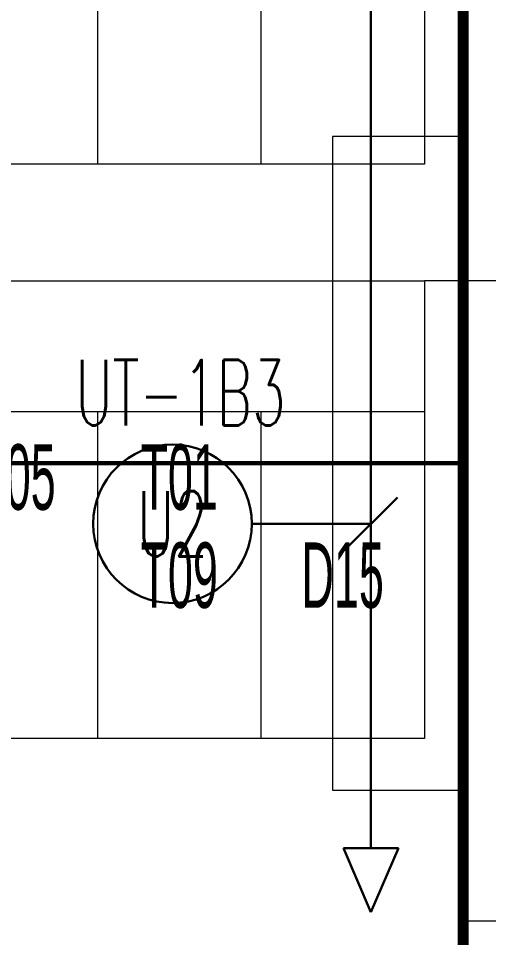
# Model space of a CAD drawing. Header units: metres. Extents: x -13194 to 152406, y -14653 to 29421.
# Drawn here: x 59455.9 to 59671.7, y 2622.4 to 3044.1 of the extents above; entities that cross this region are included whole.
import ezdxf
from ezdxf.enums import TextEntityAlignment as Align

# ---------------------------------------------------------------- set-up
doc = ezdxf.new("R2010")
doc.units = ezdxf.units.M
doc.header["$LTSCALE"] = 100
doc.header["$MEASUREMENT"] = 0
doc.linetypes.add('DOT2', pattern=[0.125, 0, -0.125])
doc.linetypes.add('HIDDEN', pattern=[0.375, 0.25, -0.125])
doc.layers.get('0').update_dxf_attribs({"color": 9, "lineweight": 9})
for name, color, linetype, lineweight in [('00', 9, 'Continuous', 9), ('05', 9, 'Continuous', 9), ('06D', 9, 'Continuous', 9), ('20', 9, 'DOT2', 9), ('21_mahal200', 9, 'Continuous', 9), ('E-KABLO', 7, 'Continuous', 30), ('E-LINYE', 7, 'Continuous', 30)]:
    doc.layers.add(name, color=color, linetype=linetype, lineweight=lineweight)
doc.styles.add('Arial', font='arial.ttf', dxfattribs={"height": 2.5})
doc.styles.add('E-YAZI', font='txttw.shx')
doc.styles.add('MuuM_TEXT-STANDART', font='ARIALN.TTF')
doc.dimstyles.new('MuuM_DIM200', dxfattribs={"dimscale": 20, "dimtxt": 2, "dimasz": 1, "dimexe": 1, "dimexo": 1, "dimgap": 1, "dimtad": 1, "dimdec": 1, "dimrnd": 0.5, "dimdsep": 46, "dimtxsty": 'MuuM_TEXT-STANDART', "dimblk": 'ARCHTICK', "dimcen": 0, "dimdle": 0.15, "dimclrd": 256, "dimclre": 256, "dimclrt": 256, "dimadec": 0, "dimazin": 0, "dimtfac": 5, "dimtdec": 1, "dimtix": 1, "dimtmove": 2, "dimatfit": 3, "dimldrblk": 'DOT', "dimfxl": 3, "dimfxlon": 1, "dimtolj": 1, "dimlwd": -1, "dimlwe": -1, "dimarcsym": 0})

# ---------------------------------------------------------------- blocks, each defined once
blk = doc.blocks.new('p-işyeri')
at = {"color": 0, "const_width": 2}
blk.add_lwpolyline([(200, 0), (200, 700), (-200, 700), (-200, 0)], close=True, dxfattribs=at)
blk = doc.blocks.new('p-birim')
blk.add_lwpolyline([(0, 0), (1, 0), (1, 1), (0, 1)], close=True)
blk = doc.blocks.new('_ArchTick')
at = {"color": 0, "linetype": 'ByBlock', "const_width": 0.15}
blk.add_lwpolyline([(-0.5, -0.5), (0.5, 0.5)], dxfattribs=at)
blk = doc.blocks.new('_Dot')
at = {"color": 0, "linetype": 'ByBlock', "lineweight": -2}
blk.add_line((-0.5, 0), (-1, 0), dxfattribs=at)
at = {"color": 0, "linetype": 'ByBlock', "const_width": 0.5}
blk.add_lwpolyline([(-0.25, 0, 1), (0.25, 0, 1)], format="xyb", close=True, dxfattribs=at)
blk = doc.blocks.new('0_roomno2')
blk.add_lwpolyline([(19.375, -10.5), (0, -10.5), (0, 0), (19.375, 0)], close=True)
for points in [[(0, -3), (19.375, -3)], [(8.125, -3), (8.125, -10.5)], [(11.875, -3), (11.875, -10.5)], [(15.625, -3), (15.625, -10.5)], [(0, -6.75), (8.125, -6.75)]]:
    blk.add_lwpolyline(points)
at = {"style": 'MuuM_TEXT-STANDART', "width": 0.6}
blk.add_text('H:', height=1.5, dxfattribs=at).set_placement((0.35, -8.608), align=Align.MIDDLE_LEFT)
at = {"style": 'Arial'}
blk.add_attdef('ODANO', (0, 1.17), '', height=2, dxfattribs=at)
blk.add_attdef('MEKANADI', text='', height=2, dxfattribs=at).set_placement((0.35, -3), align=Align.BOTTOM_LEFT)
at = {"style": 'MuuM_TEXT-STANDART', "width": 0.6}
for tag, p in [('YER01', (10, -4.5)), ('TAVAN01', (13.75, -4.5)), ('DUVAR01', (17.5, -4.5)), ('YER02', (10, -6.75)), ('TAVAN02', (13.75, -6.75)), ('DUVAR02', (17.5, -6.75)), ('YER03', (10, -9)), ('TAVAN03', (13.75, -9)), ('DUVAR03', (17.5, -9))]:
    blk.add_attdef(tag, text='', height=1.5, dxfattribs=at).set_placement(p, align=Align.MIDDLE_CENTER)
for tag, p in [('M2', (0.35, -4.875)), ('TEMIZTAVANYUKSEKLIGI', (1.8, -8.608))]:
    blk.add_attdef(tag, text='', height=1.5, dxfattribs=at).set_placement(p, align=Align.MIDDLE_LEFT)
blk = doc.blocks.new('1.bod.mimari1.elk')
at = {"layer": '00'}
blk.add_lwpolyline([(3695.2, -6000), (3675, -6000), (3675, -6000), (3660, -6000), (3660, -5545), (3675, -5545), (3675, -5580), (4020, -5580)], dxfattribs=at)
at = {"layer": '20', "ltscale": 2, "const_width": 5}
blk.add_lwpolyline([(4440, -7830), (3660, -7830), (3660, -4550), (4440, -4550)], close=True, dxfattribs=at)
at = {"layer": '05', "xscale": 60.00000000000003, "yscale": 150}
for p in [(3600, -5790), (3600, -5940)]:
    blk.add_blockref('p-birim', p, dxfattribs=at)
at = {"layer": '06D', "color": 89, "linetype": 'HIDDEN', "true_color": 0x2e4d23, "rotation": 90}
for p in [(3660, -5590), (3660, -5990)]:
    blk.add_blockref('p-işyeri', p, dxfattribs=at)
at = {"layer": '21_mahal200'}
ref = blk.add_blockref('0_roomno2', (3254.7, -5442.72), dxfattribs=dict(at, xscale=20, yscale=20, zscale=20))
ref.add_attrib('ODANO', 'B1-51', (3254.7, -5434.08), dxfattribs={"layer": '0', "height": 40, "style": 'Arial'})
ref.add_attrib('MEKANADI', 'ELEK.O.', dxfattribs={"layer": '0', "height": 40, "style": 'Arial'}).set_placement((3261.7, -5502.72), align=Align.BOTTOM_LEFT)
ref.add_attrib('M2', '#### m2', dxfattribs={"layer": '0', "height": 30, "style": 'MuuM_TEXT-STANDART', "width": 0.6}).set_placement((3261.7, -5540.22), align=Align.MIDDLE_LEFT)
ref.add_attrib('TEMIZTAVANYUKSEKLIGI', '2.90 M', dxfattribs={"layer": '0', "height": 30, "style": 'MuuM_TEXT-STANDART', "width": 0.6}).set_placement((3290.7, -5614.88), align=Align.MIDDLE_LEFT)
ref.add_attrib('YER01', 'Y01', dxfattribs={"layer": '0', "height": 30, "style": 'MuuM_TEXT-STANDART', "width": 0.6}).set_placement((3454.7, -5532.72), align=Align.MIDDLE_CENTER)
ref.add_attrib('TAVAN01', 'T09', dxfattribs={"layer": '0', "height": 30, "style": 'MuuM_TEXT-STANDART', "width": 0.6}).set_placement((3529.7, -5532.72), align=Align.MIDDLE_CENTER)
ref.add_attrib('DUVAR01', 'D07', dxfattribs={"layer": '0', "height": 30, "style": 'MuuM_TEXT-STANDART', "width": 0.6}).set_placement((3604.7, -5532.72), align=Align.MIDDLE_CENTER)
ref = blk.add_blockref('0_roomno2', (3254.7, -5706.3), dxfattribs=dict(at, xscale=20, yscale=20, zscale=20))
ref.add_attrib('ODANO', 'B1-52', (3254.7, -5697.66), dxfattribs={"layer": '0', "height": 40, "style": 'Arial'})
ref.add_attrib('MEKANADI', 'WC', dxfattribs={"layer": '0', "height": 40, "style": 'Arial'}).set_placement((3261.7, -5766.3), align=Align.BOTTOM_LEFT)
ref.add_attrib('M2', '##### m2', dxfattribs={"layer": '0', "height": 30, "style": 'MuuM_TEXT-STANDART', "width": 0.6}).set_placement((3261.7, -5803.8), align=Align.MIDDLE_LEFT)
ref.add_attrib('TEMIZTAVANYUKSEKLIGI', '2.40 M', dxfattribs={"layer": '0', "height": 30, "style": 'MuuM_TEXT-STANDART', "width": 0.6}).set_placement((3290.7, -5878.46), align=Align.MIDDLE_LEFT)
ref.add_attrib('YER01', 'Y05', dxfattribs={"layer": '0', "height": 30, "style": 'MuuM_TEXT-STANDART', "width": 0.6}).set_placement((3454.7, -5796.3), align=Align.MIDDLE_CENTER)
ref.add_attrib('TAVAN01', 'T01', dxfattribs={"layer": '0', "height": 30, "style": 'MuuM_TEXT-STANDART', "width": 0.6}).set_placement((3529.7, -5796.3), align=Align.MIDDLE_CENTER)
ref.add_attrib('TAVAN02', 'T09', dxfattribs={"layer": '0', "height": 30, "style": 'MuuM_TEXT-STANDART', "width": 0.6}).set_placement((3529.7, -5841.3), align=Align.MIDDLE_CENTER)
ref.add_attrib('DUVAR02', 'D15', dxfattribs={"layer": '0', "height": 30, "style": 'MuuM_TEXT-STANDART', "width": 0.6}).set_placement((3604.7, -5841.3), align=Align.MIDDLE_CENTER)
blk.add_leader([(3782.97, -5706.3), (3642.2, -5706.3)], dimstyle='MuuM_DIM200', override={"dimasz": 1, "dimfxl": 10}, dxfattribs=at)

msp = doc.modelspace()

# ---------------------------------------------------------------- linework, layer by layer
at = {"layer": 'E-KABLO', "color": 4}
for p, q in [((59617.68, 2663.41), (59617.68, 3245)), ((59617.68, 2634.08), (59605.02, 2663.41)), ((59605.02, 2663.41), (59630.35, 2663.41)), ((59617.68, 2634.08), (59630.35, 2663.41))]:
    msp.add_line(p, q, dxfattribs=at)
at = {"layer": 'E-LINYE', "color": 7, "linetype": 'Continuous'}
for p, q in [((59605.56, 2800.15), (59629.81, 2824.39)), ((59562.99, 2812.27), (59617.68, 2812.27))]:
    msp.add_line(p, q, dxfattribs=at)
msp.add_circle((59526.61, 2812.27), 36.38, dxfattribs=at)

# ---------------------------------------------------------------- block references
at = {"layer": '06D'}
msp.add_blockref('1.bod.mimari1.elk', (56000, 8630), dxfattribs=at)

# ---------------------------------------------------------------- texts
at = {"layer": 'E-LINYE', "color": 3, "linetype": 'Continuous', "style": 'E-YAZI', "width": 0.6}
for s, p in [('UT-1B3', (59530.32, 2872.42)), ('U2', (59526.61, 2812.27))]:
    msp.add_text(s, height=30, dxfattribs=at).set_placement(p, align=Align.MIDDLE_CENTER)

doc.saveas('drawing.dxf')
